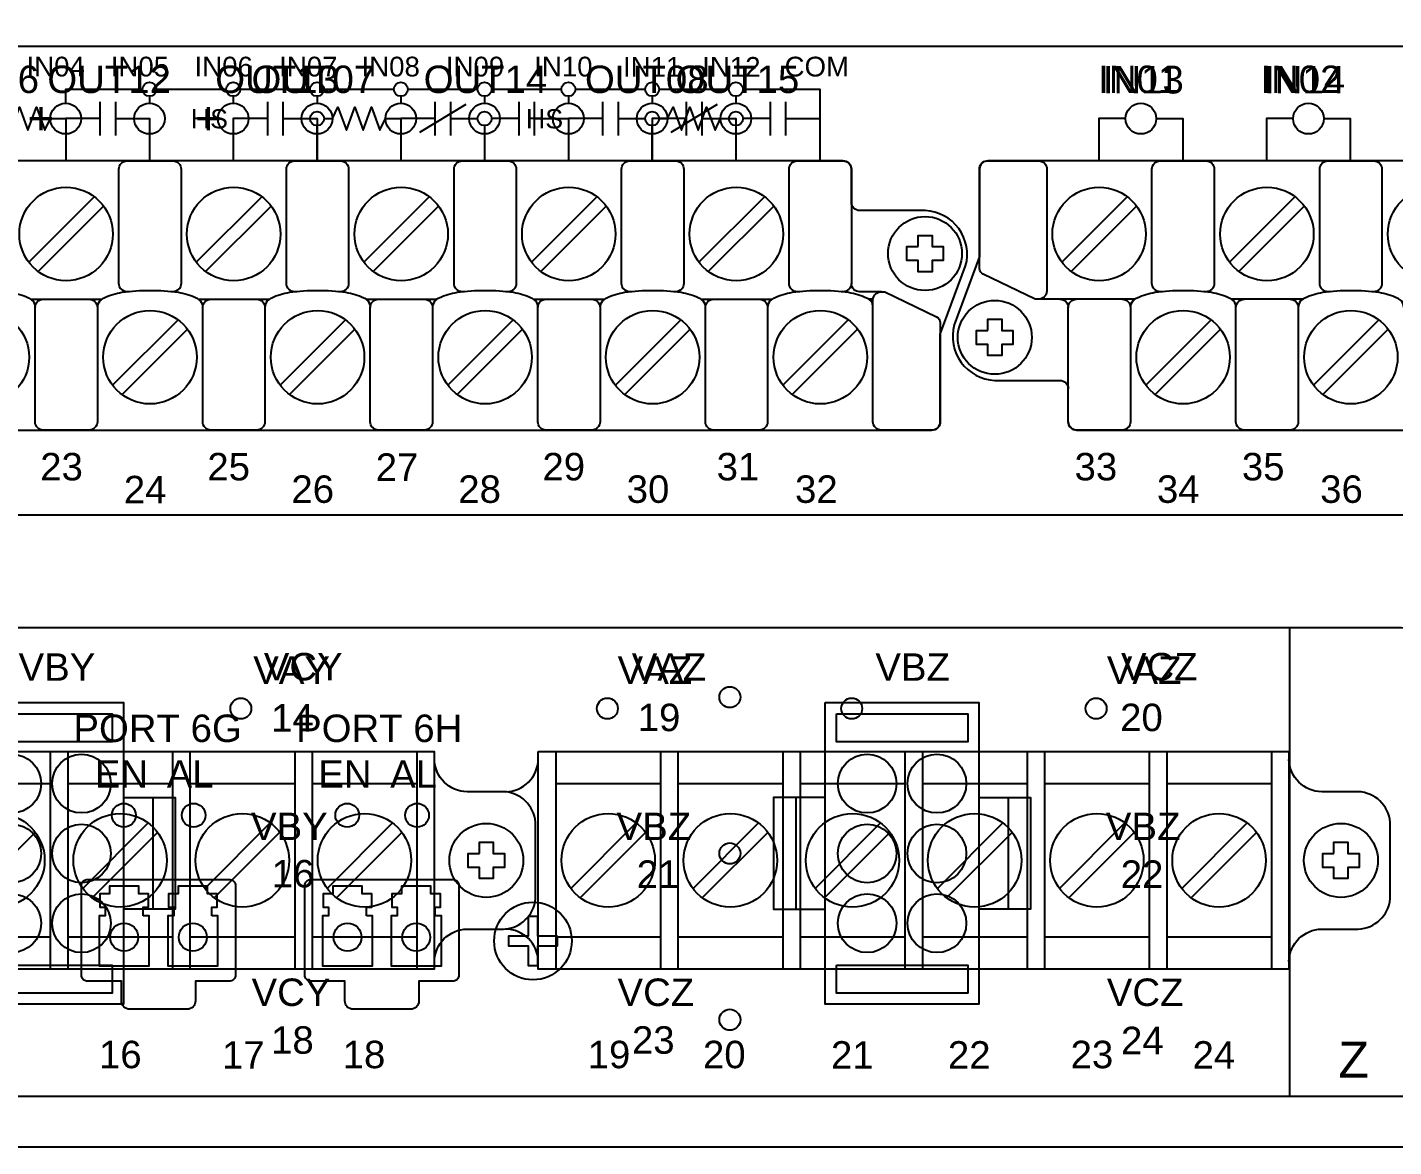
# Model space of a CAD drawing. Extents: x 0.5 to 47.5, y 0.5 to 35.2.
# Drawn here: x 35.411 to 40.303, y 10.184 to 14.192 of the extents above; entities that cross this region are included whole.
import ezdxf

# ---------------------------------------------------------------- set-up
doc = ezdxf.new("R2010")
doc.units = 0
doc.header["$MEASUREMENT"] = 0
for name, color, linetype in [('1_1__X__NONE__SV_SUBSCRIBE', 7, 'CONTINUOUS'), ('1_2__1__SCREW_TERMINAL__SV', 7, 'CONTINUOUS'), ('1_3__2__CONNECTORIZED__SV_', 7, 'CONTINUOUS'), ('1_4__T__TIME-DOMAIN_LINK__', 7, 'CONTINUOUS'), ('4_1__2___8__OPTOISOLATED_I', 7, 'CONTINUOUS'), ('4_2__7___8__OPTOISOLATED_I', 7, 'CONTINUOUS'), ('4_3__4___24__OPTOISOLATED_', 7, 'CONTINUOUS'), ('4_4__D___24__OPTOISOLATED_', 7, 'CONTINUOUS'), ('4_5__8___8__OPTOISOLATED_I', 7, 'CONTINUOUS'), ('5_0______DWG_', 7, 'CONTINUOUS')]:
    doc.layers.add(name, color=color, linetype=linetype)
doc.styles.add('ARIAL', font='arial.ttf')

msp = doc.modelspace()

# ---------------------------------------------------------------- linework, layer by layer
at = {"layer": '1_2__1__SCREW_TERMINAL__SV'}
for points in [[(40.3805, 10.8159), (40.3805, 10.4128, -0.414214), (40.3305, 10.3628), (27.6692, 10.3628, -0.414214), (27.6192, 10.4128), (27.6192, 11.9929, -0.414214), (27.6692, 12.0428), (40.3305, 12.0428, -0.414214), (40.3805, 11.9929), (40.3805, 11.021)], [(36.8682, 10.8468, -0.403969), (36.9861, 10.9627), (37.1163, 10.9627, 0.374201), (37.2309, 11.0715), (37.2309, 11.3459, 0.374201), (37.1163, 11.4547), (36.9861, 11.4547, -0.403969), (36.8682, 11.5706)], [(37.1225, 11.4547, 0.403969), (37.2405, 11.5706)], [(39.9283, 10.8468, -0.403969), (40.0462, 10.9627), (40.1764, 10.9627, 0.374201), (40.291, 11.0715), (40.291, 11.3459, 0.374201), (40.1764, 11.4547), (40.0462, 11.4547, -0.403969), (39.9283, 11.5706)], [(37.2405, 10.8468, 0.403969), (37.1225, 10.9627)]]:
    msp.add_lwpolyline(points, format="xyb", dxfattribs=at)
for points in [[(39.9304, 12.0428), (39.9304, 11.551)], [(35.493, 11.5987), (35.493, 10.8187)], [(35.5555, 11.5987), (35.5555, 10.8187)], [(35.9305, 11.5987), (35.9305, 10.8187)], [(35.9931, 11.5987), (35.9931, 10.8187)], [(36.3681, 11.5987), (36.3681, 10.8187)], [(36.4304, 11.5987), (36.4304, 10.8187)], [(36.8054, 11.5987), (36.8054, 10.8187)], [(37.3031, 11.5987), (37.3031, 10.8187)], [(37.6781, 11.5987), (37.6781, 10.8187)], [(37.7406, 11.5987), (37.7406, 10.8187)], [(38.1156, 11.5987), (38.1156, 10.8187)], [(38.1781, 11.5987), (38.1781, 10.8187)], [(38.5531, 11.5987), (38.5531, 10.8187)], [(38.6157, 11.5987), (38.6157, 10.8187)], [(38.9907, 11.5987), (38.9907, 10.8187)], [(39.0532, 11.5987), (39.0532, 10.8187)], [(39.4282, 11.5987), (39.4282, 10.8187)], [(39.4905, 11.5987), (39.4905, 10.8187)], [(39.8655, 11.5987), (39.8655, 10.8187)], [(35.118, 11.4836), (35.493, 11.4836)], [(35.5555, 11.4836), (35.9305, 11.4836)], [(35.9931, 11.4836), (36.3681, 11.4836)], [(36.4304, 11.4836), (36.8054, 11.4836)], [(37.3031, 11.4836), (37.6781, 11.4836)], [(37.7406, 11.4836), (38.1156, 11.4836)], [(38.1781, 11.4836), (38.5531, 11.4836)], [(38.6157, 11.4836), (38.9907, 11.4836)], [(39.0532, 11.4836), (39.4282, 11.4836)], [(39.4905, 11.4836), (39.8655, 11.4836)], [(35.4392, 11.3092), (35.2051, 11.0751)], [(35.8433, 11.3427), (35.6092, 11.1085)], [(35.8768, 11.3092), (35.6426, 11.0751)], [(36.2809, 11.3427), (36.0467, 11.1085)], [(36.3143, 11.3092), (36.0801, 11.0751)], [(36.7184, 11.3427), (36.4842, 11.1085)], [(36.7518, 11.3092), (36.5176, 11.0751)], [(37.591, 11.3427), (37.3569, 11.1085)], [(37.6245, 11.3092), (37.3903, 11.0751)], [(38.0286, 11.3427), (37.7944, 11.1085)], [(38.062, 11.3092), (37.8278, 11.0751)], [(38.4659, 11.3427), (38.2318, 11.1085)], [(38.4993, 11.3092), (38.2652, 11.0751)], [(38.9035, 11.3427), (38.6693, 11.1085)], [(38.9369, 11.3092), (38.7027, 11.0751)], [(39.341, 11.3427), (39.1068, 11.1085)], [(39.3744, 11.3092), (39.1402, 11.0751)], [(39.7785, 11.3427), (39.5443, 11.1085)], [(39.8119, 11.3092), (39.5778, 11.0751)], [(35.493, 10.9338), (35.118, 10.9338)], [(35.9305, 10.9338), (35.5555, 10.9338)], [(36.3681, 10.9338), (35.9931, 10.9338)], [(36.8054, 10.9338), (36.4304, 10.9338)], [(37.6781, 10.9338), (37.3031, 10.9338)], [(38.1156, 10.9338), (37.7406, 10.9338)], [(38.5531, 10.9338), (38.1781, 10.9338)], [(38.9907, 10.9338), (38.6157, 10.9338)], [(39.4282, 10.9338), (39.0532, 10.9338)], [(39.8655, 10.9338), (39.4905, 10.9338)], [(39.9304, 10.8664), (39.9304, 10.3629)]]:
    msp.add_lwpolyline(points, dxfattribs=at)
for points in [[(34.1804, 11.5987), (36.868, 11.5987), (36.868, 10.8187), (34.1804, 10.8187)], [(37.2405, 11.5987), (39.9281, 11.5987), (39.9281, 10.8187), (37.2405, 10.8187)], [(37.0294, 11.2335), (37.0294, 11.2738), (37.0793, 11.2738), (37.0793, 11.2335), (37.1195, 11.2335), (37.1195, 11.1835), (37.0793, 11.1835), (37.0793, 11.1436), (37.0294, 11.1436), (37.0294, 11.1835), (36.9892, 11.1835), (36.9892, 11.2335)], [(40.0895, 11.2335), (40.0895, 11.2738), (40.1394, 11.2738), (40.1394, 11.2335), (40.1796, 11.2335), (40.1796, 11.1835), (40.1394, 11.1835), (40.1394, 11.1436), (40.0895, 11.1436), (40.0895, 11.1835), (40.0493, 11.1835), (40.0493, 11.2335)]]:
    msp.add_lwpolyline(points, close=True, dxfattribs=at)
for centre, radius in [((36.1752, 11.7526), 0.0375), ((37.4878, 11.7526), 0.0375), ((38.3628, 11.7526), 0.0375), ((39.2378, 11.7526), 0.0375), ((35.3054, 11.2089), 0.1673), ((35.743, 11.2089), 0.1673), ((36.1805, 11.2089), 0.1673), ((36.618, 11.2089), 0.1673), ((37.4907, 11.2089), 0.1673), ((37.9282, 11.2089), 0.1673), ((38.3655, 11.2089), 0.1673), ((38.8031, 11.2089), 0.1673), ((39.2406, 11.2089), 0.1673), ((39.6781, 11.2089), 0.1673), ((37.0543, 11.2087), 0.1324), ((40.1144, 11.2087), 0.1324)]:
    msp.add_circle(centre, radius, dxfattribs=at)
at = {"layer": '1_3__2__CONNECTORIZED__SV_'}
msp.add_lwpolyline([(40.3805, 10.8159), (40.3805, 10.4128, -0.414214), (40.3305, 10.3628), (27.6692, 10.3628, -0.414214), (27.6192, 10.4128), (27.6192, 11.9929, -0.414214), (27.6692, 12.0428), (40.3305, 12.0428, -0.414214), (40.3805, 11.9929), (40.3805, 11.021)], format="xyb", dxfattribs=at)
for points in [[(39.9304, 12.0428), (39.9304, 10.3629)], [(35.7549, 11.4337), (35.9399, 11.4337), (35.9399, 11.0337), (35.7549, 11.0337)], [(35.86, 11.4337), (35.86, 11.0337)], [(38.2681, 11.4337), (38.0831, 11.4337), (38.0831, 11.0337), (38.2681, 11.0337)], [(38.163, 11.4337), (38.163, 11.0337)], [(38.8179, 11.4337), (39.0029, 11.4337), (39.0029, 11.0337), (38.8179, 11.0337)], [(38.923, 11.4337), (38.923, 11.0337)]]:
    msp.add_lwpolyline(points, dxfattribs=at)
for points in [[(35.2051, 11.7737), (35.7549, 11.7737), (35.7549, 10.6937), (35.2051, 10.6937)], [(38.2681, 11.7737), (38.8179, 11.7737), (38.8179, 10.6937), (38.2681, 10.6937)], [(35.245, 11.7336), (35.715, 11.7336), (35.715, 11.6336), (35.245, 11.6336)], [(38.308, 11.7336), (38.778, 11.7336), (38.778, 11.6336), (38.308, 11.6336)], [(35.245, 10.8337), (35.715, 10.8337), (35.715, 10.7336), (35.245, 10.7336)], [(38.308, 10.8337), (38.778, 10.8337), (38.778, 10.7336), (38.308, 10.7336)]]:
    msp.add_lwpolyline(points, close=True, dxfattribs=at)
for centre, radius in [((37.9264, 11.7933), 0.0375), ((35.3549, 11.4836), 0.1051), ((35.6049, 11.4836), 0.1051), ((38.4179, 11.4836), 0.1051), ((38.6679, 11.4836), 0.1051), ((35.3549, 11.2335), 0.1051), ((35.6049, 11.2335), 0.1051), ((38.4179, 11.2335), 0.1051), ((38.6679, 11.2335), 0.1051), ((37.9264, 11.2337), 0.0375), ((35.3549, 10.9836), 0.1051), ((35.6049, 10.9836), 0.1051), ((38.4179, 10.9836), 0.1051), ((38.6679, 10.9836), 0.1051), ((37.9264, 10.6382), 0.0375)]:
    msp.add_circle(centre, radius, dxfattribs=at)
at = {"layer": '1_4__T__TIME-DOMAIN_LINK__'}
for points in [[(35.6278, 11.1408), (36.1328, 11.1408, -0.414214), (36.1563, 11.1173), (36.1563, 10.7993, -0.414214), (36.1328, 10.7758), (36.0128, 10.7758), (36.0128, 10.7058, -0.414214), (35.9828, 10.6758), (35.7778, 10.6758, -0.414214), (35.7478, 10.7058), (35.7478, 10.7758), (35.6278, 10.7758, -0.414214), (35.6043, 10.7993), (35.6043, 11.1173, -0.414214)], [(36.4278, 11.1408), (36.9328, 11.1408, -0.414214), (36.9563, 11.1173), (36.9563, 10.7993, -0.414214), (36.9328, 10.7758), (36.8128, 10.7758), (36.8128, 10.7058, -0.414214), (36.7828, 10.6758), (36.5778, 10.6758, -0.414214), (36.5478, 10.7058), (36.5478, 10.7758), (36.4278, 10.7758, -0.414214), (36.4043, 10.7993), (36.4043, 11.1173, -0.414214)]]:
    msp.add_lwpolyline(points, format="xyb", close=True, dxfattribs=at)
for points in [[(35.8253, 11.0108), (35.8253, 11.0408), (35.8448, 11.0408), (35.8448, 11.0888), (35.8098, 11.0888), (35.8098, 11.1168), (35.7048, 11.1168), (35.7048, 11.0888), (35.6698, 11.0888), (35.6698, 11.0408), (35.6893, 11.0408), (35.6893, 11.0108), (35.6674, 11.0108), (35.6674, 10.8308), (35.8473, 10.8308), (35.8473, 11.0108), (35.8253, 11.0108)], [(36.0713, 11.0108), (36.0713, 11.0408), (36.0908, 11.0408), (36.0908, 11.0888), (36.0558, 11.0888), (36.0558, 11.1168), (35.9508, 11.1168), (35.9508, 11.0888), (35.9158, 11.0888), (35.9158, 11.0408), (35.9353, 11.0408), (35.9353, 11.0108), (35.9133, 11.0108), (35.9133, 10.8308), (36.0933, 10.8308), (36.0933, 11.0108), (36.0713, 11.0108)], [(36.6253, 11.0108), (36.6253, 11.0408), (36.6448, 11.0408), (36.6448, 11.0888), (36.6098, 11.0888), (36.6098, 11.1168), (36.5048, 11.1168), (36.5048, 11.0888), (36.4698, 11.0888), (36.4698, 11.0408), (36.4893, 11.0408), (36.4893, 11.0108), (36.4674, 11.0108), (36.4674, 10.8308), (36.6473, 10.8308), (36.6473, 11.0108), (36.6253, 11.0108)], [(36.8713, 11.0108), (36.8713, 11.0408), (36.8908, 11.0408), (36.8908, 11.0888), (36.8558, 11.0888), (36.8558, 11.1168), (36.7508, 11.1168), (36.7508, 11.0888), (36.7158, 11.0888), (36.7158, 11.0408), (36.7353, 11.0408), (36.7353, 11.0108), (36.7133, 11.0108), (36.7133, 10.8308), (36.8933, 10.8308), (36.8933, 11.0108), (36.8713, 11.0108)], [(37.3088, 10.9377), (37.2388, 10.9377), (37.2388, 11.0077), (37.2038, 11.0077), (37.2038, 10.9377), (37.1338, 10.9377), (37.1338, 10.9027), (37.2038, 10.9027), (37.2038, 10.8327), (37.2388, 10.8327), (37.2388, 10.9027), (37.3088, 10.9027), (37.3088, 10.9377)]]:
    msp.add_lwpolyline(points, dxfattribs=at)
for centre, radius in [((35.7563, 11.3703), 0.0425), ((36.0063, 11.3703), 0.0425), ((36.5563, 11.3703), 0.0425), ((36.8063, 11.3703), 0.0425), ((37.2213, 10.9202), 0.139), ((35.7574, 10.9338), 0.05), ((36.0033, 10.9338), 0.05), ((36.5574, 10.9338), 0.05), ((36.8033, 10.9338), 0.05)]:
    msp.add_circle(centre, radius, dxfattribs=at)
at = {"layer": '4_1__2___8__OPTOISOLATED_I'}
for points in [[(35.6703, 13.9249), (35.6703, 13.8049)], [(35.7259, 13.9249), (35.7259, 13.8049)], [(36.2703, 13.9249), (36.2703, 13.8049)], [(36.3259, 13.9249), (36.3259, 13.8049)], [(36.9806, 13.9149), (36.8156, 13.8149)], [(36.8703, 13.9249), (36.8703, 13.8049)], [(36.9259, 13.9249), (36.9259, 13.8049)], [(37.1703, 13.9249), (37.1703, 13.8049)], [(37.2259, 13.9249), (37.2259, 13.8049)], [(37.8806, 13.9149), (37.7156, 13.8149)], [(37.7703, 13.9249), (37.7703, 13.8049)], [(37.8259, 13.9249), (37.8259, 13.8049)], [(38.0703, 13.9249), (38.0703, 13.8049)], [(38.1259, 13.9249), (38.1259, 13.8049)], [(35.6703, 13.8649), (35.5481, 13.8649), (35.5481, 13.7134)], [(35.7259, 13.8649), (35.8481, 13.8649), (35.8481, 13.7134)], [(36.2703, 13.8649), (36.1481, 13.8649), (36.1481, 13.7134)], [(36.3259, 13.8649), (36.4481, 13.8649), (36.4481, 13.7134)], [(36.8703, 13.8649), (36.7481, 13.8649), (36.7481, 13.7134)], [(36.9259, 13.8649), (37.0231, 13.8649)], [(37.1703, 13.8649), (37.0731, 13.8649)], [(37.2259, 13.8649), (37.3481, 13.8649), (37.3481, 13.7134)], [(37.7703, 13.8649), (37.6481, 13.8649), (37.6481, 13.7134)], [(37.8259, 13.8649), (37.9231, 13.8649)], [(38.0703, 13.8649), (37.9731, 13.8649)], [(38.1259, 13.8649), (38.2481, 13.8649), (38.2481, 13.7134)], [(39.3431, 13.8649), (39.2481, 13.8649), (39.2481, 13.7134)], [(39.4531, 13.8649), (39.5481, 13.8649), (39.5481, 13.7134)], [(39.9431, 13.8649), (39.8481, 13.8649), (39.8481, 13.7134)], [(40.0531, 13.8649), (40.1481, 13.8649), (40.1481, 13.7134)], [(37.0481, 13.8399), (37.0481, 13.7134)], [(37.9481, 13.8399), (37.9481, 13.7134)]]:
    msp.add_lwpolyline(points, dxfattribs=at)
for centre, radius in [((39.3981, 13.8649), 0.055), ((39.9981, 13.8649), 0.055), ((37.0481, 13.8649), 0.025), ((37.9481, 13.8649), 0.025)]:
    msp.add_circle(centre, radius, dxfattribs=at)
at = {"layer": '4_2__7___8__OPTOISOLATED_I'}
for points in [[(35.6703, 13.9249), (35.6703, 13.8049)], [(35.7259, 13.9249), (35.7259, 13.8049)], [(36.2703, 13.9249), (36.2703, 13.8049)], [(36.3259, 13.9249), (36.3259, 13.8049)], [(36.9806, 13.9149), (36.8156, 13.8149)], [(36.8703, 13.9249), (36.8703, 13.8049)], [(36.9259, 13.9249), (36.9259, 13.8049)], [(37.1703, 13.9249), (37.1703, 13.8049)], [(37.2259, 13.9249), (37.2259, 13.8049)], [(37.8806, 13.9149), (37.7156, 13.8149)], [(37.7703, 13.9249), (37.7703, 13.8049)], [(37.8259, 13.9249), (37.8259, 13.8049)], [(38.0703, 13.9249), (38.0703, 13.8049)], [(38.1259, 13.9249), (38.1259, 13.8049)], [(35.6703, 13.8649), (35.5481, 13.8649), (35.5481, 13.7134)], [(35.7259, 13.8649), (35.8481, 13.8649), (35.8481, 13.7134)], [(36.2703, 13.8649), (36.1481, 13.8649), (36.1481, 13.7134)], [(36.3259, 13.8649), (36.4481, 13.8649), (36.4481, 13.7134)], [(36.8703, 13.8649), (36.7481, 13.8649), (36.7481, 13.7134)], [(36.9259, 13.8649), (37.0231, 13.8649)], [(37.1703, 13.8649), (37.0731, 13.8649)], [(37.2259, 13.8649), (37.3481, 13.8649), (37.3481, 13.7134)], [(37.7703, 13.8649), (37.6481, 13.8649), (37.6481, 13.7134)], [(37.8259, 13.8649), (37.9231, 13.8649)], [(38.0703, 13.8649), (37.9731, 13.8649)], [(38.1259, 13.8649), (38.2481, 13.8649), (38.2481, 13.7134)], [(39.3431, 13.8649), (39.2481, 13.8649), (39.2481, 13.7134)], [(39.4531, 13.8649), (39.5481, 13.8649), (39.5481, 13.7134)], [(39.9431, 13.8649), (39.8481, 13.8649), (39.8481, 13.7134)], [(40.0531, 13.8649), (40.1481, 13.8649), (40.1481, 13.7134)], [(37.0481, 13.8399), (37.0481, 13.7134)], [(37.9481, 13.8399), (37.9481, 13.7134)]]:
    msp.add_lwpolyline(points, dxfattribs=at)
for centre, radius in [((39.3981, 13.8649), 0.055), ((39.9981, 13.8649), 0.055), ((37.0481, 13.8649), 0.025), ((37.9481, 13.8649), 0.025)]:
    msp.add_circle(centre, radius, dxfattribs=at)
at = {"layer": '4_3__4___24__OPTOISOLATED_'}
for points in [[(35.5481, 13.9199), (35.5481, 13.9699), (35.8231, 13.9699)], [(35.8481, 13.9449), (35.8481, 13.9199)], [(35.8731, 13.9699), (36.1231, 13.9699)], [(36.1481, 13.9449), (36.1481, 13.9199)], [(36.1731, 13.9699), (36.4231, 13.9699)], [(36.4481, 13.9449), (36.4481, 13.9199)], [(36.4731, 13.9699), (36.7231, 13.9699)], [(36.7481, 13.9449), (36.7481, 13.9199)], [(36.7731, 13.9699), (37.0231, 13.9699)], [(37.0481, 13.9449), (37.0481, 13.9199)], [(37.0731, 13.9699), (37.3231, 13.9699)], [(37.3481, 13.9449), (37.3481, 13.9199)], [(37.3731, 13.9699), (37.6231, 13.9699)], [(37.6481, 13.9449), (37.6481, 13.9199)], [(37.6731, 13.9699), (37.9231, 13.9699)], [(37.9481, 13.9449), (37.9481, 13.9199)], [(37.9731, 13.9699), (38.2481, 13.9699), (38.2481, 13.7134)], [(39.3431, 13.8649), (39.2481, 13.8649), (39.2481, 13.7134)], [(39.4531, 13.8649), (39.5481, 13.8649), (39.5481, 13.7134)], [(39.9431, 13.8649), (39.8481, 13.8649), (39.8481, 13.7134)], [(40.0531, 13.8649), (40.1481, 13.8649), (40.1481, 13.7134)], [(35.5481, 13.8099), (35.5481, 13.7134)], [(35.8481, 13.8099), (35.8481, 13.7134)], [(36.1481, 13.8099), (36.1481, 13.7134)], [(36.4481, 13.8099), (36.4481, 13.7134)], [(36.7481, 13.8099), (36.7481, 13.7134)], [(37.0481, 13.8099), (37.0481, 13.7134)], [(37.3481, 13.8099), (37.3481, 13.7134)], [(37.6481, 13.8099), (37.6481, 13.7134)], [(37.9481, 13.8099), (37.9481, 13.7134)]]:
    msp.add_lwpolyline(points, dxfattribs=at)
for centre, radius in [((35.8481, 13.9699), 0.025), ((36.1481, 13.9699), 0.025), ((36.4481, 13.9699), 0.025), ((36.7481, 13.9699), 0.025), ((37.0481, 13.9699), 0.025), ((37.3481, 13.9699), 0.025), ((37.6481, 13.9699), 0.025), ((37.9481, 13.9699), 0.025), ((35.5481, 13.8649), 0.055), ((35.8481, 13.8649), 0.055), ((36.1481, 13.8649), 0.055), ((36.4481, 13.8649), 0.055), ((36.7481, 13.8649), 0.055), ((37.0481, 13.8649), 0.055), ((37.3481, 13.8649), 0.055), ((37.6481, 13.8649), 0.055), ((37.9481, 13.8649), 0.055), ((39.3981, 13.8649), 0.055), ((39.9981, 13.8649), 0.055)]:
    msp.add_circle(centre, radius, dxfattribs=at)
at = {"layer": '4_4__D___24__OPTOISOLATED_'}
for points in [[(35.5481, 13.9199), (35.5481, 13.9699), (35.8231, 13.9699)], [(35.8481, 13.9449), (35.8481, 13.9199)], [(35.8731, 13.9699), (36.1231, 13.9699)], [(36.1481, 13.9449), (36.1481, 13.9199)], [(36.1731, 13.9699), (36.4231, 13.9699)], [(36.4481, 13.9449), (36.4481, 13.9199)], [(36.4731, 13.9699), (36.7231, 13.9699)], [(36.7481, 13.9449), (36.7481, 13.9199)], [(36.7731, 13.9699), (37.0231, 13.9699)], [(37.0481, 13.9449), (37.0481, 13.9199)], [(37.0731, 13.9699), (37.3231, 13.9699)], [(37.3481, 13.9449), (37.3481, 13.9199)], [(37.3731, 13.9699), (37.6231, 13.9699)], [(37.6481, 13.9449), (37.6481, 13.9199)], [(37.6731, 13.9699), (37.9231, 13.9699)], [(37.9481, 13.9449), (37.9481, 13.9199)], [(37.9731, 13.9699), (38.2481, 13.9699), (38.2481, 13.7134)], [(39.3431, 13.8649), (39.2481, 13.8649), (39.2481, 13.7134)], [(39.4531, 13.8649), (39.5481, 13.8649), (39.5481, 13.7134)], [(39.9431, 13.8649), (39.8481, 13.8649), (39.8481, 13.7134)], [(40.0531, 13.8649), (40.1481, 13.8649), (40.1481, 13.7134)], [(35.5481, 13.8099), (35.5481, 13.7134)], [(35.8481, 13.8099), (35.8481, 13.7134)], [(36.1481, 13.8099), (36.1481, 13.7134)], [(36.4481, 13.8099), (36.4481, 13.7134)], [(36.7481, 13.8099), (36.7481, 13.7134)], [(37.0481, 13.8099), (37.0481, 13.7134)], [(37.3481, 13.8099), (37.3481, 13.7134)], [(37.6481, 13.8099), (37.6481, 13.7134)], [(37.9481, 13.8099), (37.9481, 13.7134)]]:
    msp.add_lwpolyline(points, dxfattribs=at)
for centre, radius in [((35.8481, 13.9699), 0.025), ((36.1481, 13.9699), 0.025), ((36.4481, 13.9699), 0.025), ((36.7481, 13.9699), 0.025), ((37.0481, 13.9699), 0.025), ((37.3481, 13.9699), 0.025), ((37.6481, 13.9699), 0.025), ((37.9481, 13.9699), 0.025), ((35.5481, 13.8649), 0.055), ((35.8481, 13.8649), 0.055), ((36.1481, 13.8649), 0.055), ((36.4481, 13.8649), 0.055), ((36.7481, 13.8649), 0.055), ((37.0481, 13.8649), 0.055), ((37.3481, 13.8649), 0.055), ((37.6481, 13.8649), 0.055), ((37.9481, 13.8649), 0.055), ((39.3981, 13.8649), 0.055), ((39.9981, 13.8649), 0.055)]:
    msp.add_circle(centre, radius, dxfattribs=at)
at = {"layer": '4_5__8___8__OPTOISOLATED_I'}
for points in [[(35.2732, 13.8649), (35.3031, 13.8649), (35.3231, 13.9061), (35.3531, 13.8236), (35.3831, 13.9061), (35.4131, 13.8236), (35.4432, 13.9061), (35.4732, 13.8236), (35.4932, 13.8649), (35.5482, 13.8649), (35.5482, 13.7134)], [(36.2703, 13.9249), (36.2703, 13.8049)], [(36.3259, 13.9249), (36.3259, 13.8049)], [(36.4731, 13.8649), (36.5031, 13.8649), (36.5231, 13.9061), (36.5531, 13.8236), (36.5831, 13.9061), (36.6131, 13.8236), (36.6431, 13.9061), (36.6732, 13.8236), (36.6932, 13.8649), (36.7481, 13.8649), (36.7481, 13.7134)], [(37.4703, 13.9249), (37.4703, 13.8049)], [(37.5259, 13.9249), (37.5259, 13.8049)], [(37.6731, 13.8649), (37.7031, 13.8649), (37.7231, 13.9061), (37.7531, 13.8236), (37.7831, 13.9061), (37.8131, 13.8236), (37.8431, 13.9061), (37.8732, 13.8236), (37.8932, 13.8649), (37.9481, 13.8649), (37.9481, 13.7134)], [(36.2703, 13.8649), (36.1481, 13.8649), (36.1481, 13.7134)], [(36.3259, 13.8649), (36.4231, 13.8649)], [(37.4703, 13.8649), (37.3481, 13.8649), (37.3481, 13.7134)], [(37.5259, 13.8649), (37.6231, 13.8649)], [(39.3431, 13.8649), (39.2481, 13.8649), (39.2481, 13.7134)], [(39.4531, 13.8649), (39.5481, 13.8649), (39.5481, 13.7134)], [(39.9431, 13.8649), (39.8481, 13.8649), (39.8481, 13.7134)], [(40.0531, 13.8649), (40.1481, 13.8649), (40.1481, 13.7134)], [(36.4481, 13.7134), (36.4481, 13.8399)], [(37.6481, 13.7134), (37.6481, 13.8399)]]:
    msp.add_lwpolyline(points, dxfattribs=at)
for centre, radius in [((39.3981, 13.8649), 0.055), ((39.9981, 13.8649), 0.055), ((36.4481, 13.8649), 0.025), ((37.6481, 13.8649), 0.025)]:
    msp.add_circle(centre, radius, dxfattribs=at)
at = {"layer": '5_0______DWG_'}
for points in [[(44.625, 10.2731), (44.625, 14.6531, 0.414214), (44.535, 14.7431), (27.465, 14.7431, 0.414214), (27.375, 14.6531), (27.375, 10.2731, 0.381966), (27.455, 10.1837), (44.545, 10.1837, 0.381966)], [(27.6692, 14.1247), (44.3295, 14.1247, -0.468367), (44.3794, 14.0647), (44.3794, 12.4947, -0.414132), (44.3295, 12.4447), (27.6692, 12.4447, -0.414214), (27.6192, 12.4947), (27.6192, 14.0747, -0.414287)], [(38.6531, 12.7497), (38.4688, 12.7495, -0.414214), (38.4388, 12.7795), (38.4388, 13.2166, -0.390527), (38.4688, 13.2449), (38.481, 13.2449), (38.6669, 13.1552, -0.241514), (38.6798, 13.1352), (38.6798, 12.7795, -0.422157)]]:
    msp.add_lwpolyline(points, format="xyb", close=True, dxfattribs=at)
for points in [[(33.638, 12.7796, 0.414213), (33.668, 12.7496), (38.6498, 12.7495, 0.414214), (38.6798, 12.7795), (38.6798, 13.0926), (38.7707, 13.3373, 0.480048), (38.6257, 13.5355), (38.3915, 13.5355, -0.414214), (38.3615, 13.5655), (38.3615, 13.6837, 0.414212), (38.3315, 13.7137), (38.3315, 13.7137), (33.3504, 13.7137, 0.414215), (33.3204, 13.6837), (33.3205, 13.3709), (33.2296, 13.1261, 0.47859), (33.3746, 12.9276), (33.608, 12.9276, -0.414214), (33.638, 12.8976)], [(35.7765, 13.245), (35.7686, 13.245, -0.414214), (35.7386, 13.275), (35.7386, 13.6837, -0.414214), (35.7686, 13.7137), (35.9314, 13.7137, -0.414214), (35.9614, 13.6837), (35.9614, 13.275, -0.414214), (35.9314, 13.245), (35.9246, 13.245)], [(36.3765, 13.245), (36.3686, 13.245, -0.414214), (36.3386, 13.275), (36.3386, 13.6837, -0.414214), (36.3686, 13.7137), (36.5314, 13.7137, -0.414214), (36.5614, 13.6837), (36.5614, 13.275, -0.414214), (36.5314, 13.245), (36.5246, 13.245)], [(36.9765, 13.245), (36.9686, 13.245, -0.414214), (36.9386, 13.275), (36.9386, 13.6837, -0.414214), (36.9686, 13.7137), (37.1314, 13.7137, -0.414214), (37.1614, 13.6837), (37.1614, 13.275, -0.414214), (37.1314, 13.245), (37.1246, 13.245)], [(37.5765, 13.245), (37.5686, 13.245, -0.414214), (37.5386, 13.275), (37.5386, 13.6837, -0.414214), (37.5686, 13.7137), (37.7314, 13.7137, -0.414214), (37.7614, 13.6837), (37.7614, 13.275, -0.414214), (37.7314, 13.245), (37.7246, 13.245)], [(38.1765, 13.245), (38.1686, 13.245, -0.414214), (38.1386, 13.275), (38.1386, 13.6837, -0.414214), (38.1686, 13.7137), (38.3315, 13.7137, -0.414214), (38.3615, 13.6837), (38.3615, 13.275, -0.414214), (38.3315, 13.245), (38.3246, 13.245)], [(39.138, 12.7796, 0.414213), (39.168, 12.7496), (44.1498, 12.7495, 0.414214), (44.1798, 12.7795), (44.1798, 13.0926), (44.2707, 13.3373, 0.480048), (44.1257, 13.5355), (43.8915, 13.5355, -0.414214), (43.8615, 13.5655), (43.8615, 13.6837, 0.414212), (43.8315, 13.7137), (43.8315, 13.7137), (38.8504, 13.7137, 0.414215), (38.8204, 13.6837), (38.8205, 13.3709), (38.7296, 13.1261, 0.47859), (38.8746, 12.9276), (39.108, 12.9276, -0.414214), (39.138, 12.8976)], [(39.3773, 13.2183), (39.0192, 13.2183), (38.8333, 13.3081, -0.241986), (38.8204, 13.328), (38.8204, 13.6837, -0.422157), (38.8471, 13.7136), (39.0314, 13.7137, -0.414214), (39.0614, 13.6837), (39.0614, 13.2466, -0.390527), (39.0314, 13.2183)], [(39.4757, 13.245), (39.4678, 13.245, -0.414214), (39.4378, 13.275), (39.4378, 13.6837, -0.414214), (39.4678, 13.7137), (39.6307, 13.7137, -0.414214), (39.6607, 13.6837), (39.6607, 13.275, -0.414214), (39.6307, 13.245), (39.6238, 13.245)], [(40.0765, 13.245), (40.0686, 13.245, -0.414214), (40.0386, 13.275), (40.0386, 13.6837, -0.414214), (40.0686, 13.7137), (40.2314, 13.7137, -0.414214), (40.2614, 13.6837), (40.2614, 13.275, -0.414214), (40.2314, 13.245), (40.2246, 13.245)], [(38.4688, 13.2449), (38.3915, 13.2448, -0.414214), (38.3615, 13.2748)], [(35.4395, 13.1883, 0.191033), (35.431, 13.2122, 0.081668), (35.4154, 13.2224, 0.0591), (35.3516, 13.2417, 0.034646), (35.2501, 13.2488, 0.03436), (35.1494, 13.2417, 0.0591), (35.0857, 13.2224, 0.081668), (35.0701, 13.2122, 0.191033), (35.0616, 13.1883)], [(35.6316, 13.2183, -0.414214), (35.6616, 13.1883), (35.6616, 12.7796, -0.414214), (35.6316, 12.7496), (35.4687, 12.7496, -0.414214), (35.4387, 12.7796), (35.4387, 13.1883, -0.414214), (35.4687, 13.2183)], [(36.0395, 13.1883, 0.191033), (36.031, 13.2122, 0.081668), (36.0154, 13.2224, 0.0591), (35.9517, 13.2417, 0.034646), (35.8501, 13.2488, 0.03436), (35.7494, 13.2417, 0.0591), (35.6857, 13.2224, 0.081668), (35.6701, 13.2122, 0.191033), (35.6616, 13.1883)], [(36.2316, 13.2183, -0.414214), (36.2616, 13.1883), (36.2616, 12.7796, -0.414214), (36.2316, 12.7496), (36.0687, 12.7496, -0.414214), (36.0387, 12.7796), (36.0387, 13.1883, -0.414214), (36.0687, 13.2183)], [(36.6395, 13.1883, 0.191033), (36.631, 13.2122, 0.081668), (36.6154, 13.2224, 0.0591), (36.5517, 13.2417, 0.034646), (36.4501, 13.2488, 0.03436), (36.3494, 13.2417, 0.0591), (36.2857, 13.2224, 0.081668), (36.2701, 13.2122, 0.191033), (36.2616, 13.1883)], [(36.8316, 13.2183, -0.414214), (36.8616, 13.1883), (36.8616, 12.7796, -0.414214), (36.8316, 12.7496), (36.6687, 12.7496, -0.414214), (36.6387, 12.7796), (36.6387, 13.1883, -0.414214), (36.6687, 13.2183)], [(37.2395, 13.1883, 0.191033), (37.231, 13.2122, 0.081668), (37.2154, 13.2224, 0.0591), (37.1517, 13.2417, 0.034646), (37.0501, 13.2488, 0.03436), (36.9494, 13.2417, 0.0591), (36.8857, 13.2224, 0.081668), (36.8701, 13.2122, 0.191033), (36.8616, 13.1883)], [(37.4316, 13.2183, -0.414214), (37.4616, 13.1883), (37.4616, 12.7796, -0.414214), (37.4316, 12.7496), (37.2688, 12.7496, -0.414214), (37.2388, 12.7796), (37.2388, 13.1883, -0.414214), (37.2688, 13.2183)], [(37.8395, 13.1883, 0.191033), (37.831, 13.2122, 0.081668), (37.8154, 13.2224, 0.0591), (37.7517, 13.2417, 0.034646), (37.6501, 13.2488, 0.03436), (37.5495, 13.2417, 0.0591), (37.4857, 13.2224, 0.081668), (37.4701, 13.2122, 0.191033), (37.4616, 13.1883)], [(38.0316, 13.2183, -0.414214), (38.0616, 13.1883), (38.0616, 12.7796, -0.414214), (38.0316, 12.7496), (37.8688, 12.7496, -0.414214), (37.8388, 12.7796), (37.8388, 13.1883, -0.414214), (37.8688, 13.2183)], [(38.4388, 13.1968, 0.127742), (38.431, 13.2122, 0.081668), (38.4154, 13.2224, 0.0591), (38.3517, 13.2417, 0.034646), (38.2502, 13.2488, 0.03436), (38.1495, 13.2417, 0.0591), (38.0858, 13.2224, 0.081668), (38.0701, 13.2122, 0.191033), (38.0616, 13.1883)], [(39.108, 13.2183, -0.414214), (39.138, 13.1883)], [(39.3308, 13.2183, -0.414214), (39.3608, 13.1883), (39.3608, 12.7796, -0.414214), (39.3308, 12.7496), (39.168, 12.7496, -0.414214), (39.138, 12.7796), (39.138, 13.1883, -0.414214), (39.168, 13.2183)], [(39.7387, 13.1883, 0.191033), (39.7302, 13.2122, 0.081668), (39.7146, 13.2224, 0.0591), (39.6509, 13.2417, 0.034646), (39.5494, 13.2488, 0.03436), (39.4487, 13.2417, 0.0591), (39.385, 13.2224, 0.081668), (39.3693, 13.2122, 0.191033), (39.3608, 13.1883)], [(39.9316, 13.2183, -0.414214), (39.9616, 13.1883), (39.9616, 12.7796, -0.414214), (39.9316, 12.7496), (39.7687, 12.7496, -0.414214), (39.7387, 12.7796), (39.7387, 13.1883, -0.414214), (39.7687, 13.2183)], [(40.3395, 13.1883, 0.191033), (40.331, 13.2122, 0.081668), (40.3153, 13.2224, 0.0591), (40.2516, 13.2417, 0.034646), (40.1501, 13.2488, 0.03436), (40.0494, 13.2417, 0.0591), (39.9857, 13.2224, 0.081668), (39.9701, 13.2122, 0.191033), (39.9616, 13.1883)]]:
    msp.add_lwpolyline(points, format="xyb", dxfattribs=at)
for points in [[(35.6499, 13.5854), (35.4157, 13.3512)], [(36.2499, 13.5854), (36.0157, 13.3512)], [(36.8499, 13.5854), (36.6157, 13.3512)], [(37.4499, 13.5854), (37.2157, 13.3512)], [(38.0499, 13.5854), (37.8157, 13.3512)], [(39.3491, 13.5854), (39.1149, 13.3512)], [(39.9498, 13.5854), (39.7157, 13.3512)], [(35.6833, 13.5519), (35.4491, 13.3178)], [(36.2833, 13.5519), (36.0491, 13.3178)], [(36.8833, 13.5519), (36.6491, 13.3178)], [(37.4833, 13.5519), (37.2491, 13.3178)], [(38.0833, 13.5519), (37.8491, 13.3178)], [(39.3825, 13.5519), (39.1483, 13.3178)], [(39.9833, 13.5519), (39.7491, 13.3178)], [(35.423, 13.2183), (35.6781, 13.2183)], [(36.023, 13.2183), (36.2781, 13.2183)], [(36.623, 13.2183), (36.8781, 13.2183)], [(37.223, 13.2183), (37.4781, 13.2183)], [(37.823, 13.2183), (38.0781, 13.2183)], [(38.439, 13.219), (38.422, 13.219)], [(39.9781, 13.2183), (39.7222, 13.2183)], [(35.9505, 13.1444), (35.7163, 12.9102)], [(36.5505, 13.1444), (36.3163, 12.9102)], [(37.1505, 13.1444), (36.9163, 12.9102)], [(37.7505, 13.1444), (37.5163, 12.9102)], [(38.3505, 13.1444), (38.1164, 12.9102)], [(39.6497, 13.1444), (39.4156, 12.9102)], [(40.2505, 13.1444), (40.0163, 12.9102)], [(35.9839, 13.1109), (35.7498, 12.8768)], [(36.5839, 13.1109), (36.3498, 12.8768)], [(37.1839, 13.1109), (36.9498, 12.8768)], [(37.7839, 13.1109), (37.5498, 12.8768)], [(38.384, 13.1109), (38.1498, 12.8768)], [(39.6832, 13.1109), (39.449, 12.8768)], [(40.2839, 13.1109), (40.0497, 12.8768)]]:
    msp.add_lwpolyline(points, dxfattribs=at)
for points in [[(38.6002, 13.4066), (38.6002, 13.4469), (38.6502, 13.4469), (38.6502, 13.4066), (38.6903, 13.4066), (38.6903, 13.3567), (38.6502, 13.3567), (38.6502, 13.3167), (38.6002, 13.3167), (38.6002, 13.3567), (38.5601, 13.3567), (38.5601, 13.4066)], [(38.85, 13.1065), (38.85, 13.1468), (38.9, 13.1468), (38.9, 13.1065), (38.9401, 13.1065), (38.9401, 13.0565), (38.9, 13.0565), (38.9, 13.0166), (38.85, 13.0166), (38.85, 13.0565), (38.8099, 13.0565), (38.8099, 13.1065)]]:
    msp.add_lwpolyline(points, close=True, dxfattribs=at)
for centre, radius in [((35.5495, 13.4516), 0.1673), ((36.1495, 13.4516), 0.1673), ((36.7495, 13.4516), 0.1673), ((37.3495, 13.4516), 0.1673), ((37.9495, 13.4516), 0.1673), ((39.2487, 13.4516), 0.1673), ((39.8495, 13.4516), 0.1673), ((40.4495, 13.4516), 0.1673), ((38.6252, 13.3818), 0.1324), ((38.875, 13.0817), 0.1324), ((35.2501, 13.0106), 0.1673), ((35.8501, 13.0106), 0.1673), ((36.4501, 13.0106), 0.1673), ((37.0501, 13.0106), 0.1673), ((37.6501, 13.0106), 0.1673), ((38.2502, 13.0106), 0.1673), ((39.5494, 13.0106), 0.1673), ((40.1501, 13.0106), 0.1673)]:
    msp.add_circle(centre, radius, dxfattribs=at)

# ---------------------------------------------------------------- texts
at = {"layer": '1_1__X__NONE__SV_SUBSCRIBE', "style": 'ARIAL'}
msp.add_text('Z', height=0.1278, dxfattribs=at).set_placement((40.1056, 10.4313))
at = {"layer": '1_2__1__SCREW_TERMINAL__SV', "style": 'ARIAL'}
for s, p in [('VBY', (35.3794, 11.8518)), ('VCY', (36.2575, 11.8534)), ('VAZ', (37.5751, 11.8518)), ('VBZ', (38.4474, 11.8518)), ('VCZ', (39.3269, 11.8534)), ('16', (35.6673, 10.4646)), ('17', (36.1077, 10.4631)), ('18', (36.5399, 10.4646)), ('19', (37.4173, 10.4646)), ('20', (37.8301, 10.4646)), ('21', (38.2885, 10.4631)), ('22', (38.7072, 10.4631)), ('23', (39.1465, 10.4646)), ('24', (39.5833, 10.4631))]:
    msp.add_text(s, height=0.09833, dxfattribs=at).set_placement(p)
at = {"layer": '1_3__2__CONNECTORIZED__SV_', "style": 'ARIAL'}
for s, p in [('VAY', (36.2197, 11.841)), ('VAZ', (37.5243, 11.841)), ('VAZ', (39.2763, 11.841)), ('14', (36.2838, 11.67)), ('19', (37.5965, 11.6716)), ('20', (39.3238, 11.6716)), ('VBY', (36.2116, 11.2814)), ('VBZ', (37.5207, 11.2814)), ('VBZ', (39.2727, 11.2814)), ('16', (36.286, 11.112)), ('21', (37.5927, 11.1104)), ('22', (39.3259, 11.1104)), ('VCY', (36.2137, 10.6875)), ('VCZ', (37.5241, 10.6875)), ('VCZ', (39.2761, 10.6875)), ('18', (36.2836, 10.5165)), ('23', (37.5757, 10.5165)), ('24', (39.327, 10.5149))]:
    msp.add_text(s, height=0.09833, dxfattribs=at).set_placement(p)
at = {"layer": '1_4__T__TIME-DOMAIN_LINK__', "style": 'ARIAL'}
for s, p in [('PORT 6G', (35.5757, 11.6327)), ('PORT 6H', (36.3731, 11.6327)), ('EN', (35.6526, 11.4688)), ('AL', (35.91, 11.4688)), ('EN', (36.4526, 11.4688)), ('AL', (36.71, 11.4688))]:
    msp.add_text(s, height=0.09833, dxfattribs=at).set_placement(p)
at = {"layer": '4_1__2___8__OPTOISOLATED_I', "style": 'ARIAL'}
for s, p in [('OUT12', (35.4823, 13.9565)), ('OUT13', (36.0837, 13.9565)), ('OUT14', (36.8299, 13.9565)), ('OUT15', (37.7321, 13.9565)), ('IN01', (39.2452, 13.9565)), ('IN02', (39.8262, 13.9565))]:
    msp.add_text(s, height=0.09833, dxfattribs=at).set_placement(p)
at = {"layer": '4_2__7___8__OPTOISOLATED_I', "style": 'ARIAL'}
for s, height, p in [('OUT12', 0.09833, (35.4823, 13.9565)), ('OUT13', 0.09833, (36.0837, 13.9565)), ('OUT14', 0.09833, (36.8299, 13.9565)), ('OUT15', 0.09833, (37.7321, 13.9565)), ('IN01', 0.09833, (39.2452, 13.9565)), ('IN02', 0.09833, (39.8262, 13.9565)), ('+', 0.118, (35.4111, 13.8081)), ('+', 0.118, (36.0111, 13.8081))]:
    msp.add_text(s, height=height, dxfattribs=at).set_placement(p)
at = {"layer": '4_3__4___24__OPTOISOLATED_', "style": 'ARIAL'}
for s, height, p in [('IN04', 0.0708, (35.4077, 14.0158)), ('IN05', 0.0708, (35.7095, 14.0158)), ('IN06', 0.0708, (36.0095, 14.0158)), ('IN07', 0.0708, (36.3125, 14.0158)), ('IN08', 0.0708, (36.6075, 14.0158)), ('IN09', 0.0708, (36.9095, 14.0158)), ('IN10', 0.0708, (37.2258, 14.0158)), ('IN11', 0.0708, (37.5436, 14.0146)), ('IN12', 0.0708, (37.8274, 14.0146)), ('COM', 0.0708, (38.1224, 14.0158)), ('IN13', 0.09833, (39.2617, 13.9549)), ('IN14', 0.09833, (39.8393, 13.9549))]:
    msp.add_text(s, height=height, dxfattribs=at).set_placement(p)
at = {"layer": '4_4__D___24__OPTOISOLATED_', "style": 'ARIAL'}
for s, height, p in [('IN04', 0.0708, (35.4077, 14.0158)), ('IN05', 0.0708, (35.7095, 14.0158)), ('IN06', 0.0708, (36.0095, 14.0158)), ('IN07', 0.0708, (36.3125, 14.0158)), ('IN08', 0.0708, (36.6075, 14.0158)), ('IN09', 0.0708, (36.9095, 14.0158)), ('IN10', 0.0708, (37.2258, 14.0158)), ('IN11', 0.0708, (37.5436, 14.0146)), ('IN12', 0.0708, (37.8274, 14.0146)), ('COM', 0.0708, (38.1224, 14.0158)), ('IN13', 0.09833, (39.2617, 13.9549)), ('IN14', 0.09833, (39.8393, 13.9549))]:
    msp.add_text(s, height=height, dxfattribs=at).set_placement(p)
at = {"layer": '4_5__8___8__OPTOISOLATED_I', "style": 'ARIAL'}
for s, height, p in [('OUT06', 0.09833, (35.0099, 13.9565)), ('OUT07', 0.09833, (36.2136, 13.9565)), ('OUT08', 0.09833, (37.4075, 13.9565)), ('IN01', 0.09833, (39.2452, 13.9565)), ('IN02', 0.09833, (39.8262, 13.9565)), ('HS', 0.06883, (35.9958, 13.83)), ('HS', 0.06883, (37.1958, 13.83))]:
    msp.add_text(s, height=height, dxfattribs=at).set_placement(p)
at = {"layer": '5_0______DWG_', "style": 'ARIAL'}
for s, height, p in [('23', 0.09833, (35.4569, 12.5695)), ('25', 0.09833, (36.0553, 12.5695)), ('27', 0.09833, (36.6582, 12.5679)), ('29', 0.09833, (37.2552, 12.5695)), ('31', 0.09833, (37.879, 12.5695)), ('33', 0.09833, (39.1606, 12.5695)), ('35', 0.09833, (39.7598, 12.5695)), ('24', 0.09833, (35.7562, 12.4874)), ('26', 0.09833, (36.3563, 12.489)), ('28', 0.09833, (36.9539, 12.489)), ('30', 0.09833, (37.5569, 12.489)), ('32', 0.09833, (38.1598, 12.489)), ('34', 0.09833, (39.4557, 12.489)), ('36', 0.09833, (40.0402, 12.489)), ('Z', 0.1278, (40.1056, 10.4313))]:
    msp.add_text(s, height=height, dxfattribs=at).set_placement(p)

doc.saveas('drawing.dxf')
